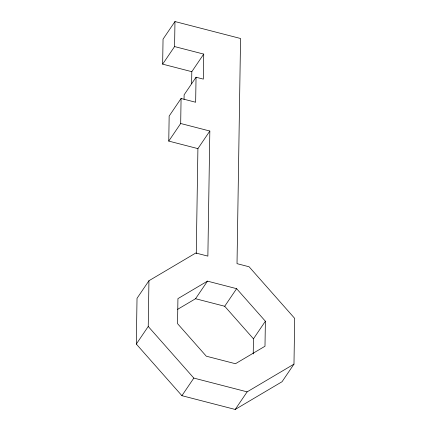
<?xml version="1.0" encoding="UTF-8"?>
<svg xmlns="http://www.w3.org/2000/svg" width="431" height="431" viewBox="0 0 431 431"><rect width="100%" height="100%" fill="white"/><g stroke="black" fill="none" stroke-linecap="round" stroke-linejoin="round"><path stroke-width="0.65" d="M162.654 64.154L174.577 46.57L203.728 54.101L191.806 71.686L162.654 64.154L163.047 39.14L174.97 21.55L240.557 38.499L237.018 263.653L249.091 266.773L294.691 318.39L293.974 364.13L282.052 381.721L235.202 409.45L181.909 395.68L136.309 344.062L137.026 298.322L148.948 280.732L195.798 253.002L207.871 256.122L209.832 131.035L180.686 123.503L168.763 141.093L197.91 148.625L209.832 131.035M136.309 344.062L148.232 326.472L148.948 280.732M168.763 141.093L169.157 116.074L181.079 98.483L195.652 102.249L196.046 77.235L203.335 79.115L203.728 54.101M174.577 46.57L174.97 21.55M180.686 123.503L181.079 98.483M184.053 99.432L184.123 94.825L196.046 77.235M191.617 83.539L191.806 71.686M196.261 253.536L197.91 148.625M253.218 353.953L253.46 338.809L265.383 321.219L236.624 288.673L207.478 281.141L177.933 298.624L177.54 323.643L206.298 356.195L235.445 363.726L264.99 346.238L265.383 321.219M177.599 309.356L195.555 298.726L207.478 281.141M195.555 298.726L224.702 306.258L236.624 288.673M181.909 395.68L193.831 378.089L247.13 391.86L293.974 364.13M235.202 409.45L247.13 391.86M224.702 306.258L253.46 338.809M148.232 326.472L193.831 378.089"/></g></svg>
